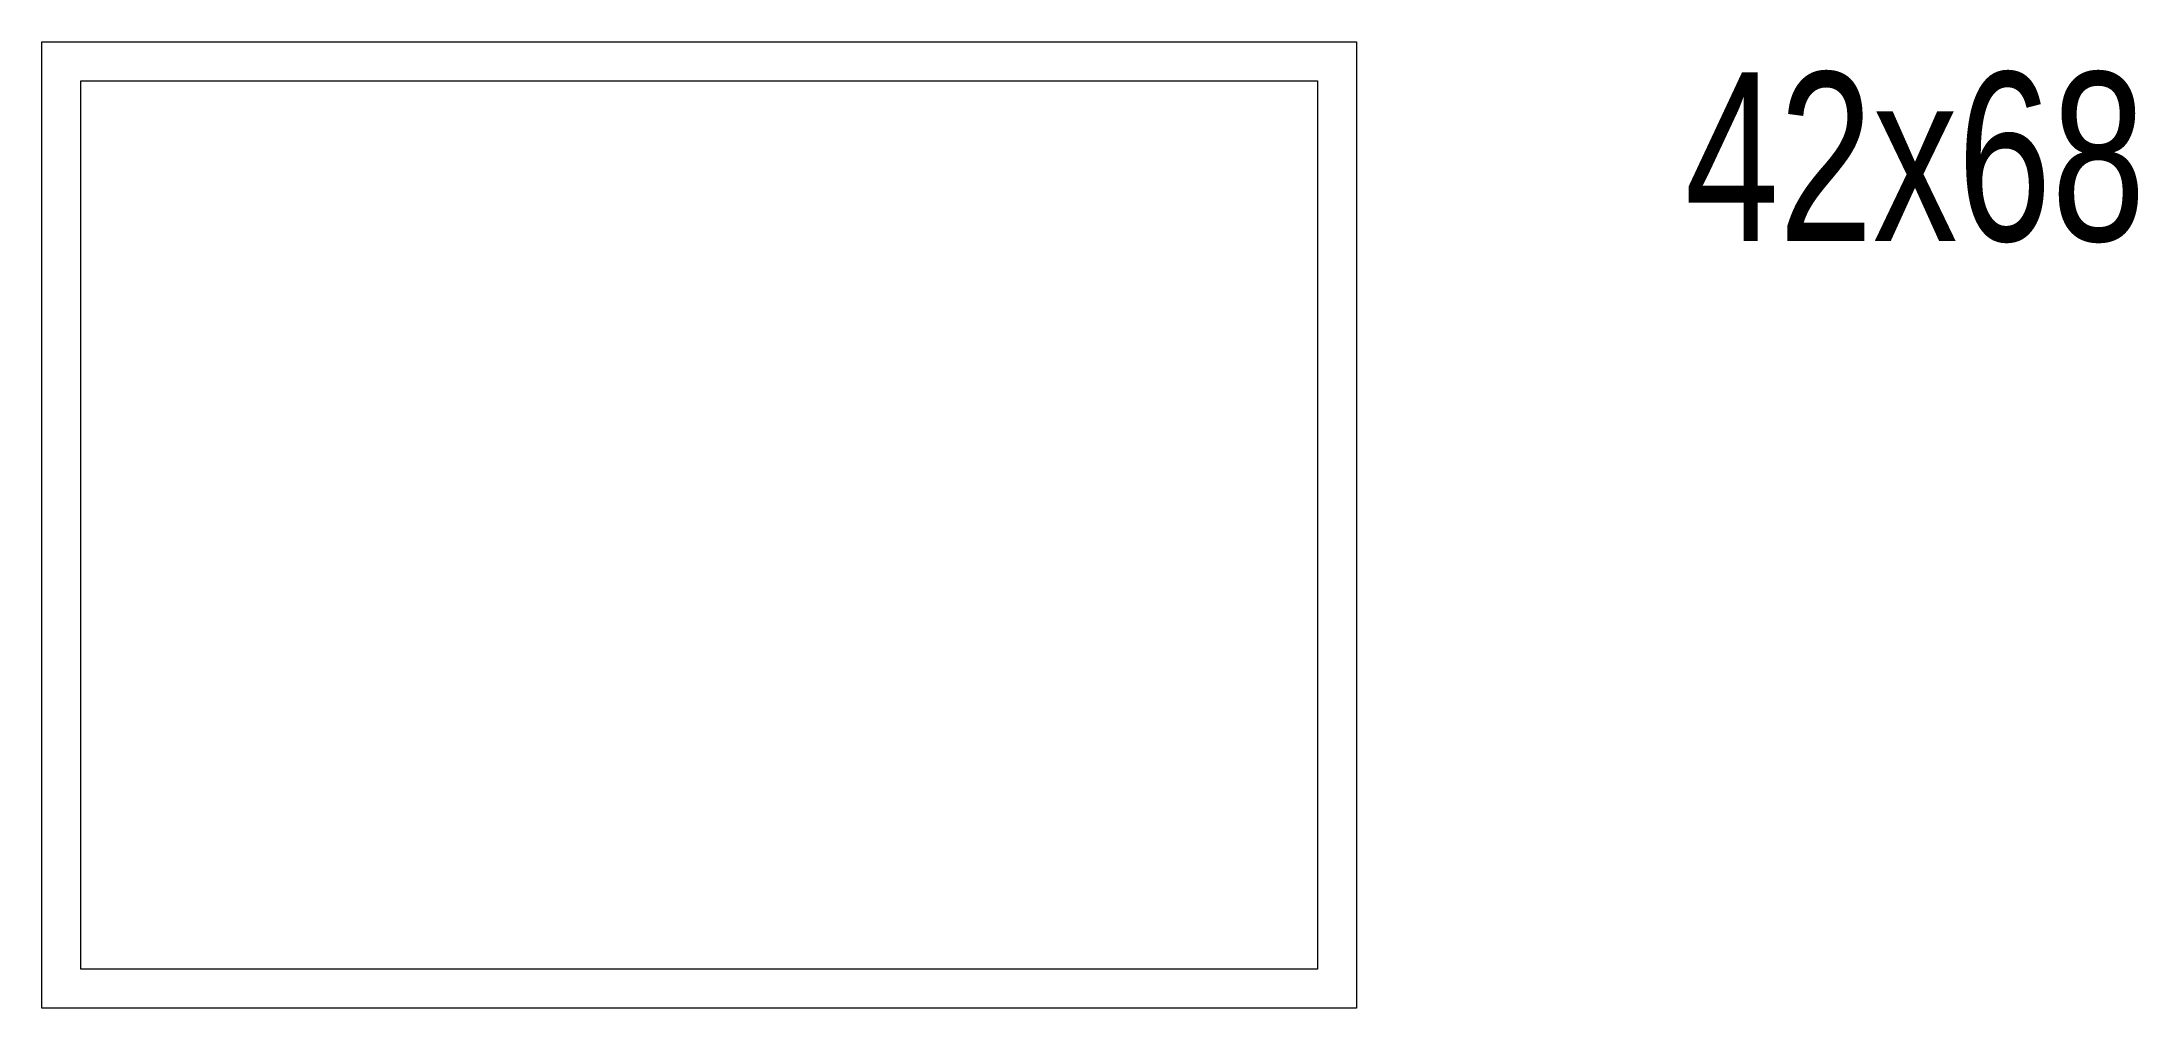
# Model space of a CAD drawing. Header units: millimetres. Extents: x 0 to 124, y 0 to 57.
import ezdxf

# ---------------------------------------------------------------- set-up
doc = ezdxf.new("R2010")
doc.units = ezdxf.units.MM
doc.layers.get('0').update_dxf_attribs({"linetype": 'CONTINUOUS', "lineweight": 0})
doc.styles.get("Standard").update_dxf_attribs({"font": 'txt', "width": 0.75})

msp = doc.modelspace()

# ---------------------------------------------------------------- linework, layer by layer
for p, q in [((0, 0), (0, 57.3)), ((0, 57.3), (78, 57.3)), ((78, 57.3), (78, 0)), ((2.3, 2.3), (2.3, 55)), ((2.3, 55), (75.7, 55)), ((75.7, 55), (75.7, 2.3)), ((75.7, 2.3), (2.3, 2.3)), ((78, 0), (0, 0))]:
    msp.add_line(p, q)

# ---------------------------------------------------------------- texts
at = {"insert": (97.5, 55.5), "char_height": 10, "width": 100, "attachment_point": 1}
msp.add_mtext('42x68', dxfattribs=at)

doc.saveas('drawing.dxf')
